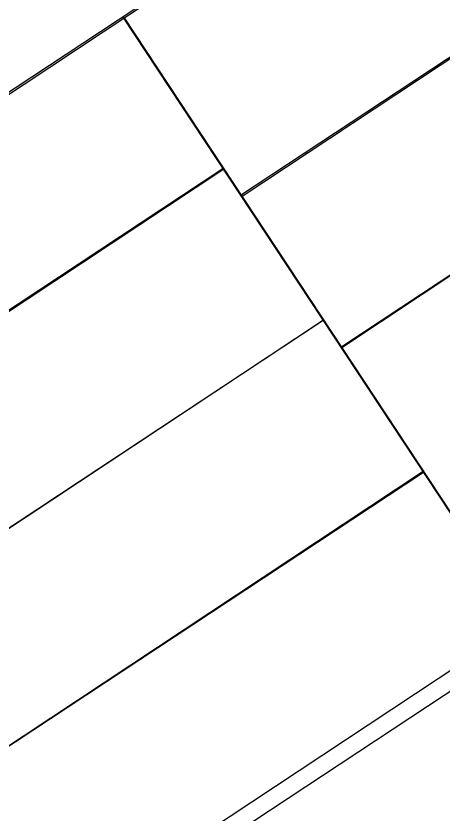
# Model space of a CAD drawing. Header units: metres. Extents: x 302064 to 304096, y 6268242 to 6271990.
# Drawn here: x 303005.23 to 303031.19, y 6268314.04 to 6268362.53 of the extents above; entities that cross this region are included whole.
import ezdxf

# ---------------------------------------------------------------- set-up
doc = ezdxf.new("R2010")
doc.units = ezdxf.units.M
doc.layers.get('0').update_dxf_attribs({"color": 6})
for name, color, linetype in [('BDY', 252, 'Continuous'), ('DEVELOP', 2, 'Continuous'), ('XR01255_CC_LOT_LAYOUT$0$ST1_BDY', 252, 'Continuous'), ('XR01255_CC_LOT_LAYOUT$0$ST1_LOTS', 252, 'Continuous')]:
    doc.layers.add(name, color=color, linetype=linetype)

# ---------------------------------------------------------------- blocks, each defined once
blk = doc.blocks.new('A$C6F1F0823')
at = {"layer": 'BDY'}
for p, q in [((82.721, 118.077), (22.306, 78.181)), ((89.885, 107.229), (59.677, 87.281)), ((52.514, 98.129), (101.23, 24.356)), ((95.974, 98.008), (65.766, 78.06)), ((58.603, 88.908), (28.395, 68.96)), ((64.692, 79.687), (34.484, 59.739)), ((70.781, 70.466), (40.573, 50.518)), ((77.394, 60.452), (47.186, 40.504))]:
    blk.add_line(p, q, dxfattribs=at)
blk = doc.blocks.new('A$C07AF69C9')
at = {"layer": 'XR01255_CC_LOT_LAYOUT$0$ST1_BDY'}
blk.add_line((84.971, 120.366), (133.598, 46.65), dxfattribs=at)
at = {"layer": 'XR01255_CC_LOT_LAYOUT$0$ST1_LOTS'}
for p, q in [((115.268, 140.423), (75.186, 113.888)), ((122.427, 129.571), (92.129, 109.514)), ((128.484, 120.389), (98.186, 100.332)), ((91.028, 111.184), (60.73, 91.127)), ((97.085, 102.001), (66.787, 81.944)), ((103.142, 92.819), (72.844, 72.762)), ((109.199, 83.637), (78.901, 63.58))]:
    blk.add_line(p, q, dxfattribs=at)
blk.add_blockref('A$C6F1F0823', (32.368, 22.293))

msp = doc.modelspace()

# ---------------------------------------------------------------- block references
at = {"layer": 'DEVELOP'}
msp.add_blockref('A$C07AF69C9', (302926.842, 6268242.0412), dxfattribs=at)

doc.saveas('drawing.dxf')
